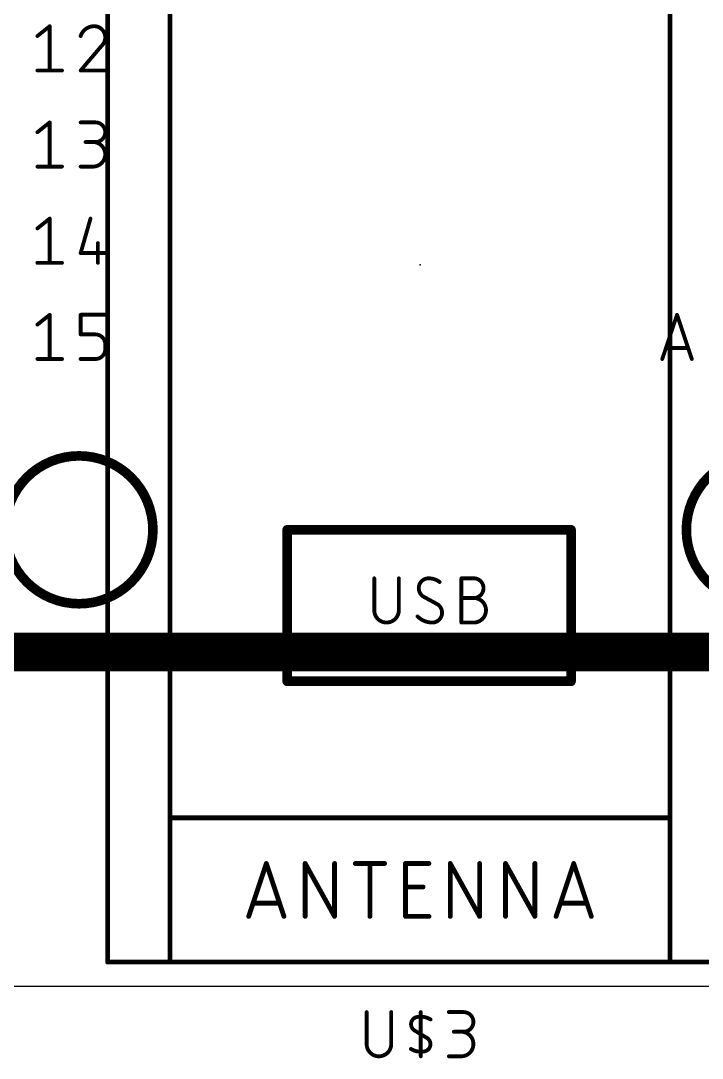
# Model space of a CAD drawing. Extents: x -1.3 to 90, y -14.6 to 68.6.
# Drawn here: x 28.82 to 46.83, y -14.61 to 12.79 of the extents above; entities that cross this region are included whole.
import ezdxf

# ---------------------------------------------------------------- set-up
doc = ezdxf.new("R2010")
doc.units = 0
for name, color, linetype in [('16', 175, 'CONTINUOUS'), ('20', 30, 'CONTINUOUS'), ('21', 253, 'CONTINUOUS'), ('23', 7, 'CONTINUOUS'), ('25', 253, 'CONTINUOUS')]:
    doc.layers.add(name, color=color, linetype=linetype)

msp = doc.modelspace()

# ---------------------------------------------------------------- linework, layer by layer
at = {"layer": '16', "const_width": 1.016}
msp.add_lwpolyline([(18.034, -3.878), (71.732, -3.878)], dxfattribs=at)
at = {"layer": '20'}
msp.add_line((-1.27, -12.7), (89.84, -12.7), dxfattribs=at)
at = {"layer": '21'}
for points, const_width in [([(31.115, 24.765), (31.115, -12.065)], 0.127), ([(32.766, 14.605), (32.766, -8.255)], 0.127), ([(45.974, -8.255), (45.974, 14.605)], 0.127), ([(29.2608, 12.3896), (29.5854, 12.6492)], 0.1016), ([(29.5854, 12.6492), (29.5854, 11.4808)], 0.1016), ([(30.9555, 12.1299), (30.4038, 11.4808)], 0.1016), ([(29.2608, 11.4808), (29.9099, 11.4808)], 0.1016), ([(30.4038, 11.4808), (31.0529, 11.4808)], 0.1016), ([(29.2608, 9.8496), (29.5854, 10.1092)], 0.1016), ([(29.5854, 10.1092), (29.5854, 8.9408)], 0.1016), ([(30.4038, 10.1092), (30.7933, 10.1092)], 0.1016), ([(30.7933, 9.5899), (30.5336, 9.5899)], 0.1016), ([(29.2608, 8.9408), (29.9099, 8.9408)], 0.1016), ([(30.4038, 8.9408), (30.7284, 8.9408)], 0.1016), ([(29.2608, 7.3096), (29.5854, 7.5692)], 0.1016), ([(29.2608, 7.3096), (29.5854, 7.5692)], 0.1016), ([(29.5854, 7.5692), (29.5854, 6.4008)], 0.1016), ([(29.5854, 7.5692), (29.5854, 6.4008)], 0.1016), ([(30.6634, 7.5692), (30.4038, 6.6604)], 0.1016), ([(30.6634, 7.5692), (30.4038, 6.6604)], 0.1016), ([(30.8582, 6.9201), (30.8582, 6.4008)], 0.1016), ([(30.8582, 6.9201), (30.8582, 6.4008)], 0.1016), ([(30.4038, 6.6604), (31.0529, 6.6604)], 0.1016), ([(30.4038, 6.6604), (31.0529, 6.6604)], 0.1016), ([(29.2608, 6.4008), (29.9099, 6.4008)], 0.1016), ([(29.2608, 6.4008), (29.9099, 6.4008)], 0.1016), ([(29.2608, 4.7696), (29.5854, 5.0292)], 0.1016), ([(29.5854, 5.0292), (29.5854, 3.8608)], 0.1016), ([(30.4038, 4.5099), (30.4038, 5.0292)], 0.1016), ([(30.4038, 5.0292), (31.0529, 5.0292)], 0.1016), ([(45.7708, 3.8608), (46.1603, 5.0292)], 0.1016), ([(46.1603, 5.0292), (46.5497, 3.8608)], 0.1016), ([(30.7933, 4.5099), (30.4038, 4.5099)], 0.1016), ([(31.0529, 4.1204), (31.0529, 4.2503)], 0.1016), ([(46.4524, 4.1529), (45.8682, 4.1529)], 0.1016), ([(29.2608, 3.8608), (29.9099, 3.8608)], 0.1016), ([(30.4038, 3.8608), (30.7933, 3.8608)], 0.1016), ([(35.86, -4.65), (35.86, -0.65)], 0.254), ([(35.86, -0.65), (43.36, -0.65)], 0.254), ([(43.36, -0.65), (43.36, -4.65)], 0.254), ([(38.1608, -1.9308), (38.1608, -2.7746)], 0.1016), ([(38.8099, -2.7746), (38.8099, -1.9308)], 0.1016), ([(40.4637, -3.0992), (40.4637, -1.9308)], 0.1016), ([(40.4637, -1.9308), (40.7883, -1.9308)], 0.1016), ([(39.8231, -2.6124), (39.4661, -2.4176)], 0.1016), ([(40.4637, -2.4501), (40.7883, -2.4501)], 0.1016), ([(40.7883, -3.0992), (40.4637, -3.0992)], 0.1016), ([(50.86, -3.9), (29.11, -3.9)], 0.127), ([(43.36, -4.65), (35.86, -4.65)], 0.254), ([(32.766, -8.255), (32.766, -12.065)], 0.127), ([(45.974, -8.255), (32.766, -8.255)], 0.127), ([(45.974, -12.065), (45.974, -8.255)], 0.127), ([(34.8434, -10.8585), (35.3091, -9.4615)], 0.127), ([(35.3091, -9.4615), (35.7747, -10.8585)], 0.127), ([(36.3355, -10.8585), (36.3355, -9.4615)], 0.127), ([(36.3355, -9.4615), (37.1116, -10.8585)], 0.127), ([(37.1116, -10.8585), (37.1116, -9.4615)], 0.127), ([(37.6587, -9.4615), (38.4348, -9.4615)], 0.127), ([(38.0468, -10.8585), (38.0468, -9.4615)], 0.127), ([(38.9847, -10.8585), (38.9847, -9.4615)], 0.127), ([(38.9847, -9.4615), (39.6056, -9.4615)], 0.127), ([(40.1683, -10.8585), (40.1683, -9.4615)], 0.127), ([(40.1683, -9.4615), (40.9444, -10.8585)], 0.127), ([(40.9444, -10.8585), (40.9444, -9.4615)], 0.127), ([(41.6284, -10.8585), (41.6284, -9.4615)], 0.127), ([(41.6284, -9.4615), (42.4045, -10.8585)], 0.127), ([(42.4045, -10.8585), (42.4045, -9.4615)], 0.127), ([(42.9653, -10.8585), (43.4309, -9.4615)], 0.127), ([(43.4309, -9.4615), (43.8966, -10.8585)], 0.127), ([(38.9847, -10.0824), (39.4504, -10.0824)], 0.127), ([(35.6583, -10.5092), (34.9598, -10.5092)], 0.127), ([(43.7802, -10.5092), (43.0817, -10.5092)], 0.127), ([(39.6056, -10.8585), (38.9847, -10.8585)], 0.127), ([(31.115, -12.065), (32.766, -12.065)], 0.127), ([(32.766, -12.065), (45.974, -12.065)], 0.127), ([(45.974, -12.065), (47.625, -12.065)], 0.127)]:
    msp.add_lwpolyline(points, dxfattribs=dict(at, const_width=const_width))
for points, const_width in [([(29.6108, 12.6492, 1), (29.56, 12.6492)], 0.0508), ([(29.6012, 12.6294, 1), (29.5695, 12.669)], 0.0508), ([(30.7608, 12.6492, 0.3252), (30.4038, 12.3896)], 0.1016), ([(31.0529, 12.3571, 0.4142), (30.7608, 12.6492)], 0.1016), ([(30.7608, 12.6746, 1), (30.7608, 12.6238)], 0.0508), ([(30.7608, 12.6238, 1), (30.7608, 12.6746)], 0.0508), ([(29.2449, 12.4094, 1), (29.2767, 12.3697)], 0.0508), ([(30.3796, 12.3974, 1), (30.428, 12.3817)], 0.0508), ([(30.9555, 12.1299, 0.2053), (31.0529, 12.3571)], 0.1016), ([(31.0783, 12.3571, 1), (31.0275, 12.3571)], 0.0508), ([(31.0275, 12.3571, 1), (31.0783, 12.3571)], 0.0508), ([(30.938, 12.1483, 1), (30.9731, 12.1115)], 0.0508), ([(30.9749, 12.1135, 1), (30.9362, 12.1464)], 0.0508), ([(29.2608, 11.5062, 1), (29.2608, 11.4554)], 0.0508), ([(29.9099, 11.4554, 1), (29.9099, 11.5062)], 0.0508), ([(30.3844, 11.4973, 1), (30.4232, 11.4643)], 0.0508), ([(30.4038, 11.5062, 1), (30.4038, 11.4554)], 0.0508), ([(31.0529, 11.4554, 1), (31.0529, 11.5062)], 0.0508), ([(29.56, 11.4808, 1), (29.6108, 11.4808)], 0.0508), ([(29.6108, 10.1092, 1), (29.56, 10.1092)], 0.0508), ([(29.6012, 10.0894, 1), (29.5695, 10.129)], 0.0508), ([(30.4038, 10.1346, 1), (30.4038, 10.0838)], 0.0508), ([(30.7933, 9.5899, 1), (30.7933, 10.1092)], 0.1016), ([(30.7933, 10.1346, 1), (30.7933, 10.0838)], 0.0508), ([(30.7933, 10.0838, 1), (30.7933, 10.1346)], 0.0508), ([(29.2449, 9.8694, 1), (29.2767, 9.8297)], 0.0508), ([(30.5336, 9.6153, 1), (30.5336, 9.5645)], 0.0508), ([(30.7284, 8.9408, 1), (30.7284, 9.5899)], 0.1016), ([(30.7284, 9.6153, 1), (30.7284, 9.5645)], 0.0508), ([(30.7933, 9.6153, 1), (30.7933, 9.5645)], 0.0508), ([(30.7933, 9.5645, 1), (30.7933, 9.6153)], 0.0508), ([(29.2608, 8.9662, 1), (29.2608, 8.9154)], 0.0508), ([(29.56, 8.9408, 1), (29.6108, 8.9408)], 0.0508), ([(29.9099, 8.9154, 1), (29.9099, 8.9662)], 0.0508), ([(30.4038, 8.9662, 1), (30.4038, 8.9154)], 0.0508), ([(30.7284, 8.9662, 1), (30.7284, 8.9154)], 0.0508), ([(30.7284, 8.9154, 1), (30.7284, 8.9662)], 0.0508), ([(29.6108, 7.5692, 1), (29.56, 7.5692)], 0.0508), ([(29.6108, 7.5692, 1), (29.56, 7.5692)], 0.0508), ([(29.6012, 7.5494, 1), (29.5695, 7.589)], 0.0508), ([(29.6012, 7.5494, 1), (29.5695, 7.589)], 0.0508), ([(30.6879, 7.5622, 1), (30.639, 7.5762)], 0.0508), ([(30.6879, 7.5622, 1), (30.639, 7.5762)], 0.0508), ([(29.2449, 7.3294, 1), (29.2767, 7.2897)], 0.0508), ([(29.2449, 7.3294, 1), (29.2767, 7.2897)], 0.0508), ([(30.8836, 6.9201, 1), (30.8328, 6.9201)], 0.0508), ([(30.8836, 6.9201, 1), (30.8328, 6.9201)], 0.0508), ([(30.4038, 6.6858, 1), (30.4038, 6.635)], 0.0508), ([(30.4038, 6.6858, 1), (30.4038, 6.635)], 0.0508), ([(30.3794, 6.6674, 1), (30.4282, 6.6535)], 0.0508), ([(30.3794, 6.6674, 1), (30.4282, 6.6535)], 0.0508), ([(31.0529, 6.635, 1), (31.0529, 6.6858)], 0.0508), ([(31.0529, 6.635, 1), (31.0529, 6.6858)], 0.0508), ([(29.2608, 6.4262, 1), (29.2608, 6.3754)], 0.0508), ([(29.2608, 6.4262, 1), (29.2608, 6.3754)], 0.0508), ([(29.56, 6.4008, 1), (29.6108, 6.4008)], 0.0508), ([(29.56, 6.4008, 1), (29.6108, 6.4008)], 0.0508), ([(29.9099, 6.3754, 1), (29.9099, 6.4262)], 0.0508), ([(29.9099, 6.3754, 1), (29.9099, 6.4262)], 0.0508), ([(30.8328, 6.4008, 1), (30.8836, 6.4008)], 0.0508), ([(30.8328, 6.4008, 1), (30.8836, 6.4008)], 0.0508), ([(29.6108, 5.0292, 1), (29.56, 5.0292)], 0.0508), ([(29.6012, 5.0094, 1), (29.5695, 5.049)], 0.0508), ([(30.4292, 5.0292, 1), (30.3784, 5.0292)], 0.0508), ([(30.4038, 5.0546, 1), (30.4038, 5.0038)], 0.0508), ([(31.0529, 5.0038, 1), (31.0529, 5.0546)], 0.0508), ([(46.1844, 5.0372, 1), (46.1362, 5.0212)], 0.0508), ([(46.1844, 5.0212, 1), (46.1362, 5.0372)], 0.0508), ([(29.2449, 4.7894, 1), (29.2767, 4.7497)], 0.0508), ([(30.4038, 4.5353, 1), (30.4038, 4.4845)], 0.0508), ([(30.3784, 4.5099, 1), (30.4292, 4.5099)], 0.0508), ([(31.0529, 4.2503, 0.4142), (30.7933, 4.5099)], 0.1016), ([(30.7933, 4.5353, 1), (30.7933, 4.4845)], 0.0508), ([(30.7933, 4.4845, 1), (30.7933, 4.5353)], 0.0508), ([(30.7933, 3.8608, 0.4142), (31.0529, 4.1204)], 0.1016), ([(31.0783, 4.2503, 1), (31.0275, 4.2503)], 0.0508), ([(31.0275, 4.2503, 1), (31.0783, 4.2503)], 0.0508), ([(31.0783, 4.1204, 1), (31.0275, 4.1204)], 0.0508), ([(31.0275, 4.1204, 1), (31.0783, 4.1204)], 0.0508), ([(45.8682, 4.1783, 1), (45.8682, 4.1275)], 0.0508), ([(46.4524, 4.1275, 1), (46.4524, 4.1783)], 0.0508), ([(29.2608, 3.8862, 1), (29.2608, 3.8354)], 0.0508), ([(29.56, 3.8608, 1), (29.6108, 3.8608)], 0.0508), ([(29.9099, 3.8354, 1), (29.9099, 3.8862)], 0.0508), ([(30.4038, 3.8862, 1), (30.4038, 3.8354)], 0.0508), ([(30.7933, 3.8862, 1), (30.7933, 3.8354)], 0.0508), ([(30.7933, 3.8354, 1), (30.7933, 3.8862)], 0.0508), ([(45.7467, 3.8688, 1), (45.7949, 3.8528)], 0.0508), ([(46.5256, 3.8528, 1), (46.5738, 3.8688)], 0.0508), ([(30.36, -2.6026, 1), (30.36, 1.3026, 1), (30.36, -2.6026)], 0.254), ([(48.36, -2.6026, 1), (48.36, 1.3026, 1), (48.36, -2.6026)], 0.254), ([(35.9235, -0.65, 1), (35.7965, -0.65)], 0.127), ([(35.86, -0.5865, 1), (35.86, -0.7135)], 0.127), ([(43.4235, -0.65, 1), (43.2965, -0.65)], 0.127), ([(43.36, -0.7135, 1), (43.36, -0.5865)], 0.127), ([(25.86, -0.65, 0.4142), (29.11, -3.9)], 0.127), ([(38.1862, -1.9308, 1), (38.1354, -1.9308)], 0.0508), ([(38.8353, -1.9308, 1), (38.7845, -1.9308)], 0.0508), ([(39.5959, -1.9308, 0.4142), (39.3362, -2.1904)], 0.1016), ([(39.888, -2.0282, 0.1623), (39.5959, -1.9308)], 0.1016), ([(39.5959, -1.9054, 1), (39.5959, -1.9562)], 0.0508), ([(39.5959, -1.9562, 1), (39.5959, -1.9054)], 0.0508), ([(40.4891, -1.9308, 1), (40.4383, -1.9308)], 0.0508), ([(40.4637, -1.9054, 1), (40.4637, -1.9562)], 0.0508), ([(40.7883, -2.4501, 1), (40.7883, -1.9308)], 0.1016), ([(40.7883, -1.9054, 1), (40.7883, -1.9562)], 0.0508), ([(40.7883, -1.9562, 1), (40.7883, -1.9054)], 0.0508), ([(39.3362, -2.1904, 0.2656), (39.4661, -2.4176)], 0.1016), ([(39.3616, -2.1904, 1), (39.3109, -2.1904)], 0.0508), ([(39.3109, -2.1904, 1), (39.3616, -2.1904)], 0.0508), ([(39.8728, -2.0485, 1), (39.9032, -2.0078)], 0.0508), ([(39.4782, -2.3953, 1), (39.4539, -2.4399)], 0.0508), ([(39.4532, -2.4395, 1), (39.479, -2.3958)], 0.0508), ([(40.4637, -2.4247, 1), (40.4637, -2.4755)], 0.0508), ([(40.7883, -3.0992, 1), (40.7883, -2.4501)], 0.1016), ([(40.7883, -2.4247, 1), (40.7883, -2.4755)], 0.0508), ([(40.7883, -2.4247, 1), (40.7883, -2.4755)], 0.0508), ([(40.7883, -2.4755, 1), (40.7883, -2.4247)], 0.0508), ([(38.1608, -2.7746, 1), (38.8099, -2.7746)], 0.1016), ([(38.1862, -2.7746, 1), (38.1354, -2.7746)], 0.0508), ([(38.8353, -2.7746, 1), (38.7845, -2.7746)], 0.0508), ([(39.9529, -2.8396, 0.2656), (39.8231, -2.6124)], 0.1016), ([(39.836, -2.5905, 1), (39.8102, -2.6343)], 0.0508), ([(39.8109, -2.6347, 1), (39.8352, -2.5901)], 0.0508), ([(38.1354, -2.7746, 1), (38.1862, -2.7746)], 0.0508), ([(38.7845, -2.7746, 1), (38.8353, -2.7746)], 0.0508), ([(39.3038, -2.9369, 0.2), (39.6933, -3.0992)], 0.1016), ([(39.3218, -2.919, 1), (39.2858, -2.9548)], 0.0508), ([(39.6933, -3.0992, 0.4142), (39.9529, -2.8396)], 0.1016), ([(39.9783, -2.8396, 1), (39.9275, -2.8396)], 0.0508), ([(39.9275, -2.8396, 1), (39.9783, -2.8396)], 0.0508), ([(39.6933, -3.0738, 1), (39.6933, -3.1246)], 0.0508), ([(39.6933, -3.1246, 1), (39.6933, -3.0738)], 0.0508), ([(40.4637, -3.0738, 1), (40.4637, -3.1246)], 0.0508), ([(40.4383, -3.0992, 1), (40.4891, -3.0992)], 0.0508), ([(40.7883, -3.0738, 1), (40.7883, -3.1246)], 0.0508), ([(40.7883, -3.1246, 1), (40.7883, -3.0738)], 0.0508), ([(29.11, -3.8683, 1), (29.11, -3.9318)], 0.0635), ([(29.11, -3.9318, 1), (29.11, -3.8683)], 0.0635), ([(35.86, -4.5865, 1), (35.86, -4.7135)], 0.127), ([(35.7965, -4.65, 1), (35.9235, -4.65)], 0.127), ([(43.2965, -4.65, 1), (43.4235, -4.65)], 0.127), ([(43.36, -4.7135, 1), (43.36, -4.5865)], 0.127), ([(32.7978, -8.255, 1), (32.7342, -8.255)], 0.0635), ([(32.766, -8.2233, 1), (32.766, -8.2868)], 0.0635), ([(46.0058, -8.255, 1), (45.9423, -8.255)], 0.0635), ([(45.974, -8.2868, 1), (45.974, -8.2233)], 0.0635), ([(32.7342, -8.255, 1), (32.7978, -8.255)], 0.0635), ([(45.9423, -8.255, 1), (46.0058, -8.255)], 0.0635), ([(35.3392, -9.4515, 1), (35.279, -9.4715)], 0.0635), ([(35.3392, -9.4715, 1), (35.279, -9.4515)], 0.0635), ([(36.3672, -9.4615, 1), (36.3037, -9.4615)], 0.0635), ([(36.3633, -9.4461, 1), (36.3077, -9.4769)], 0.0635), ([(37.1434, -9.4615, 1), (37.0799, -9.4615)], 0.0635), ([(37.6587, -9.4298, 1), (37.6587, -9.4933)], 0.0635), ([(38.0785, -9.4615, 1), (38.015, -9.4615)], 0.0635), ([(38.4348, -9.4933, 1), (38.4348, -9.4298)], 0.0635), ([(39.0164, -9.4615, 1), (38.9529, -9.4615)], 0.0635), ([(38.9847, -9.4298, 1), (38.9847, -9.4933)], 0.0635), ([(39.6056, -9.4933, 1), (39.6056, -9.4298)], 0.0635), ([(40.2, -9.4615, 1), (40.1365, -9.4615)], 0.0635), ([(40.196, -9.4461, 1), (40.1405, -9.4769)], 0.0635), ([(40.9761, -9.4615, 1), (40.9126, -9.4615)], 0.0635), ([(41.6601, -9.4615, 1), (41.5966, -9.4615)], 0.0635), ([(41.6561, -9.4461, 1), (41.6006, -9.4769)], 0.0635), ([(42.4363, -9.4615, 1), (42.3727, -9.4615)], 0.0635), ([(43.461, -9.4515, 1), (43.4008, -9.4715)], 0.0635), ([(43.461, -9.4715, 1), (43.4008, -9.4515)], 0.0635), ([(38.9847, -10.0506, 1), (38.9847, -10.1141)], 0.0635), ([(39.4504, -10.1141, 1), (39.4504, -10.0506)], 0.0635), ([(34.9598, -10.4775, 1), (34.9598, -10.541)], 0.0635), ([(35.6583, -10.541, 1), (35.6583, -10.4775)], 0.0635), ([(43.0817, -10.4775, 1), (43.0817, -10.541)], 0.0635), ([(43.7802, -10.541, 1), (43.7802, -10.4775)], 0.0635), ([(34.8133, -10.8485, 1), (34.8735, -10.8685)], 0.0635), ([(35.7446, -10.8685, 1), (35.8049, -10.8485)], 0.0635), ([(36.3037, -10.8585, 1), (36.3672, -10.8585)], 0.0635), ([(37.0799, -10.8585, 1), (37.1434, -10.8585)], 0.0635), ([(37.0839, -10.8739, 1), (37.1394, -10.8431)], 0.0635), ([(38.015, -10.8585, 1), (38.0785, -10.8585)], 0.0635), ([(38.9529, -10.8585, 1), (39.0164, -10.8585)], 0.0635), ([(38.9847, -10.8268, 1), (38.9847, -10.8903)], 0.0635), ([(39.6056, -10.8903, 1), (39.6056, -10.8268)], 0.0635), ([(40.1365, -10.8585, 1), (40.2, -10.8585)], 0.0635), ([(40.9126, -10.8585, 1), (40.9761, -10.8585)], 0.0635), ([(40.9166, -10.8739, 1), (40.9721, -10.8431)], 0.0635), ([(41.5966, -10.8585, 1), (41.6601, -10.8585)], 0.0635), ([(42.3727, -10.8585, 1), (42.4363, -10.8585)], 0.0635), ([(42.3767, -10.8739, 1), (42.4323, -10.8431)], 0.0635), ([(42.9351, -10.8485, 1), (42.9954, -10.8685)], 0.0635), ([(43.8665, -10.8685, 1), (43.9267, -10.8485)], 0.0635), ([(31.115, -12.0333, 1), (31.115, -12.0968)], 0.0635), ([(31.0833, -12.065, 1), (31.1468, -12.065)], 0.0635), ([(32.7342, -12.065, 1), (32.7978, -12.065)], 0.0635), ([(32.766, -12.0333, 1), (32.766, -12.0968)], 0.0635), ([(32.766, -12.0968, 1), (32.766, -12.0333)], 0.0635), ([(45.974, -12.0333, 1), (45.974, -12.0968)], 0.0635), ([(45.9423, -12.065, 1), (46.0058, -12.065)], 0.0635), ([(45.974, -12.0968, 1), (45.974, -12.0333)], 0.0635)]:
    msp.add_lwpolyline(points, format="xyb", dxfattribs=dict(at, const_width=const_width))
at = {"layer": '23'}
msp.add_point((39.37, 6.35), dxfattribs=at)
at = {"layer": '25', "const_width": 0.1016}
for points in [[(37.9596, -13.3858), (37.9596, -14.2296)], [(38.6087, -14.2296), (38.6087, -13.3858)], [(39.3891, -14.5542), (39.3891, -13.3858)], [(40.1313, -13.3858), (40.5208, -13.3858)], [(39.3891, -13.97), (39.2268, -13.8726)], [(39.3891, -13.97), (39.5513, -14.0674)], [(40.5208, -13.9051), (40.2611, -13.9051)], [(40.1313, -14.5542), (40.4558, -14.5542)]]:
    msp.add_lwpolyline(points, dxfattribs=at)
at = {"layer": '25'}
for points, const_width in [([(37.985, -13.3858, 1), (37.9342, -13.3858)], 0.0508), ([(38.6341, -13.3858, 1), (38.5833, -13.3858)], 0.0508), ([(39.4145, -13.3858, 1), (39.3637, -13.3858)], 0.0508), ([(40.1313, -13.3604, 1), (40.1313, -13.4112)], 0.0508), ([(40.5208, -13.9051, 1), (40.5208, -13.3858)], 0.1016), ([(40.5208, -13.3604, 1), (40.5208, -13.4112)], 0.0508), ([(40.5208, -13.4112, 1), (40.5208, -13.3604)], 0.0508), ([(39.2917, -13.5156, 0.6917), (39.2268, -13.8726)], 0.1016), ([(39.2871, -13.4906, 1), (39.2962, -13.5406)], 0.0508), ([(39.6487, -13.5805, 0.1823), (39.2917, -13.5156)], 0.1016), ([(39.2962, -13.5406, 1), (39.2871, -13.4906)], 0.0508), ([(39.6356, -13.6023, 1), (39.6618, -13.5588)], 0.0508), ([(39.2398, -13.8509, 1), (39.2137, -13.8944)], 0.0508), ([(39.2137, -13.8944, 1), (39.2398, -13.8509)], 0.0508), ([(39.4021, -13.9482, 1), (39.376, -13.9918)], 0.0508), ([(39.376, -13.9918, 1), (39.4021, -13.9482)], 0.0508), ([(40.2611, -13.8797, 1), (40.2611, -13.9305)], 0.0508), ([(40.4558, -14.5542, 1), (40.4558, -13.9051)], 0.1016), ([(40.4558, -13.8797, 1), (40.4558, -13.9305)], 0.0508), ([(40.5208, -13.8797, 1), (40.5208, -13.9305)], 0.0508), ([(40.5208, -13.9305, 1), (40.5208, -13.8797)], 0.0508), ([(37.9596, -14.2296, 1), (38.6087, -14.2296)], 0.1016), ([(37.985, -14.2296, 1), (37.9342, -14.2296)], 0.0508), ([(37.9342, -14.2296, 1), (37.985, -14.2296)], 0.0508), ([(38.6341, -14.2296, 1), (38.5833, -14.2296)], 0.0508), ([(38.5833, -14.2296, 1), (38.6341, -14.2296)], 0.0508), ([(39.4864, -14.4244, 0.6917), (39.5513, -14.0674)], 0.1016), ([(39.5644, -14.0456, 1), (39.5383, -14.0891)], 0.0508), ([(39.5383, -14.0891, 1), (39.5644, -14.0456)], 0.0508), ([(39.1294, -14.3595, 0.1823), (39.4864, -14.4244)], 0.1016), ([(39.1425, -14.3377, 1), (39.1163, -14.3812)], 0.0508), ([(39.4819, -14.3994, 1), (39.491, -14.4494)], 0.0508), ([(39.491, -14.4494, 1), (39.4819, -14.3994)], 0.0508), ([(40.1313, -14.5288, 1), (40.1313, -14.5796)], 0.0508), ([(40.4558, -14.5288, 1), (40.4558, -14.5796)], 0.0508), ([(40.4558, -14.5796, 1), (40.4558, -14.5288)], 0.0508), ([(39.3637, -14.5542, 1), (39.4145, -14.5542)], 0.0508)]:
    msp.add_lwpolyline(points, format="xyb", dxfattribs=dict(at, const_width=const_width))

doc.saveas('drawing.dxf')
